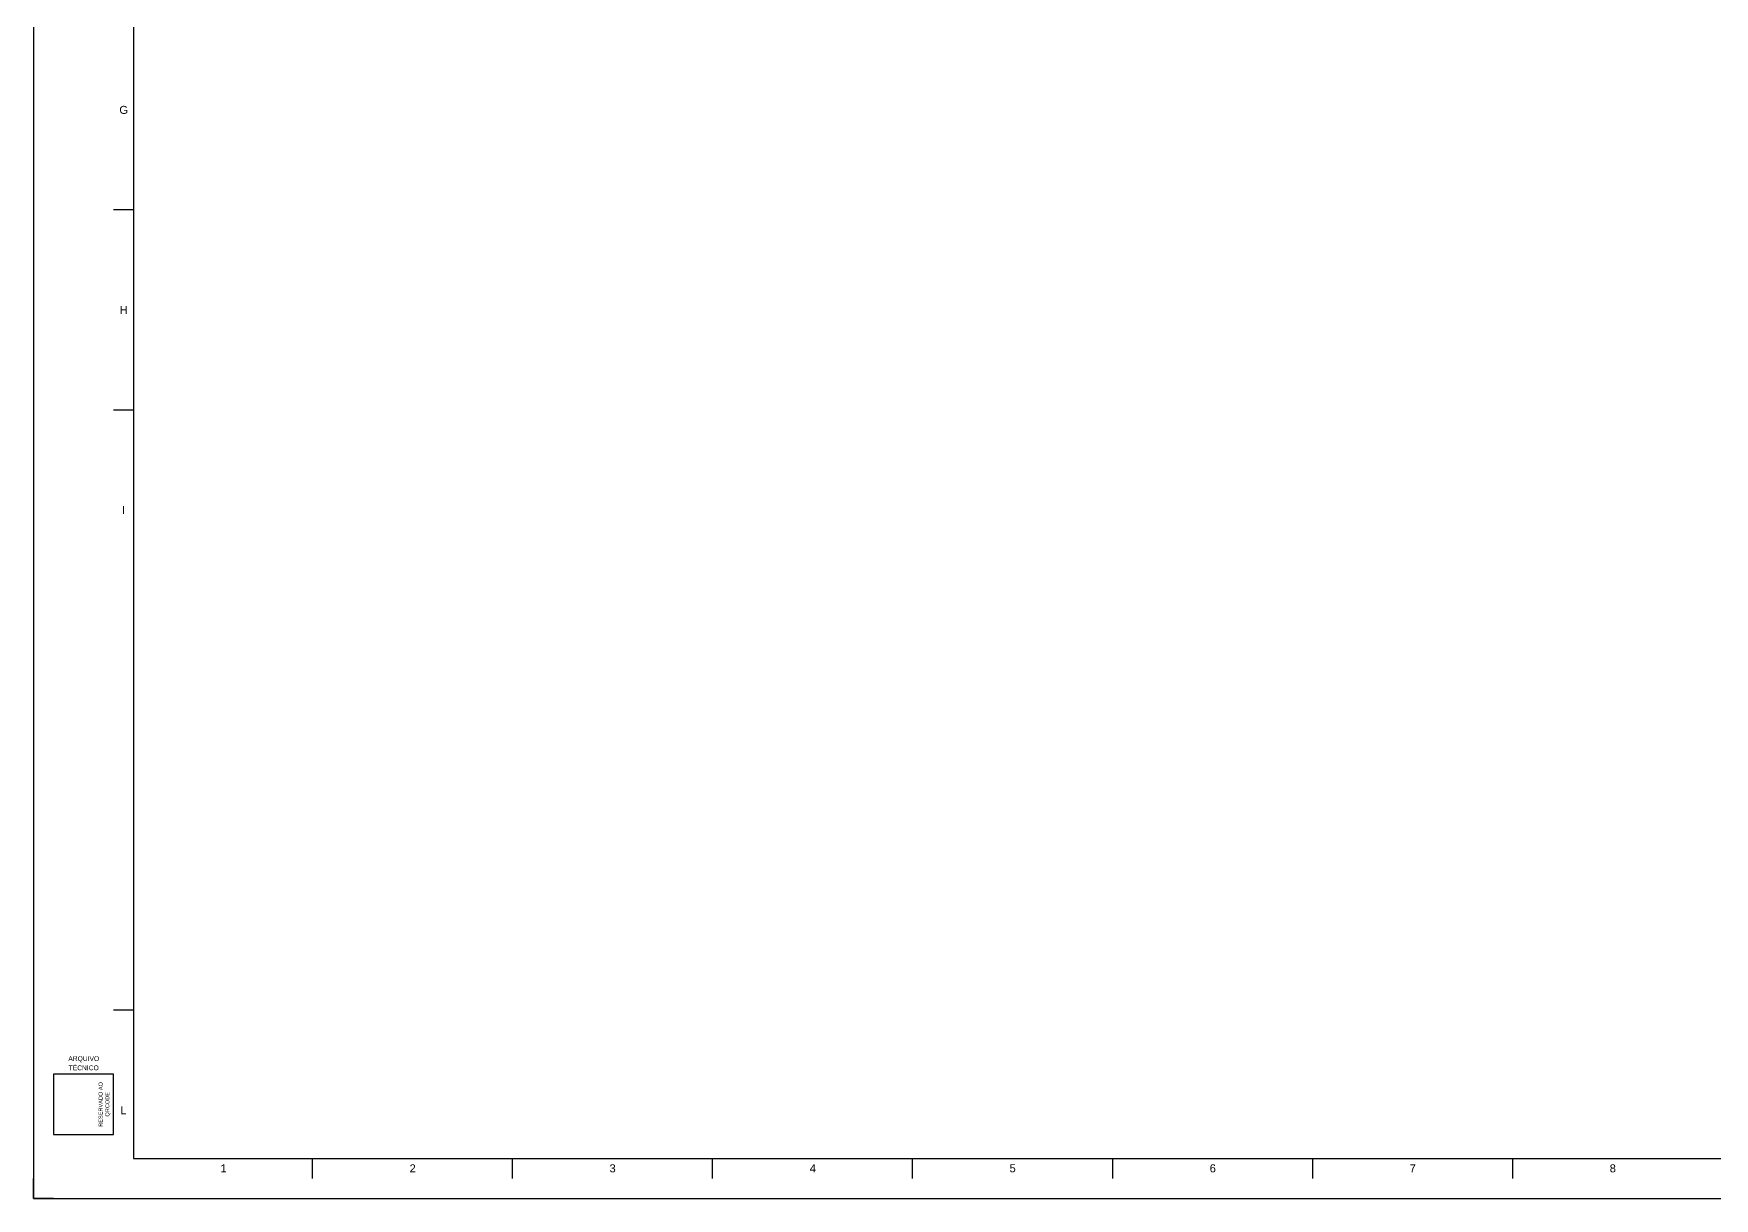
# Model space of a CAD drawing. Header units: millimetres. Extents: x 0 to 841, y 0 to 594.
# Drawn here: x 0 to 420.1, y 0 to 291.1 of the extents above; entities that cross this region are included whole.
import ezdxf

# ---------------------------------------------------------------- set-up
doc = ezdxf.new("R2010")
doc.units = ezdxf.units.MM
doc.styles.get("Standard").update_dxf_attribs({"font": 'arial.ttf'})

msp = doc.modelspace()

# ---------------------------------------------------------------- linework, layer by layer
for p, q in [((0, 594), (0, 0)), ((25, 584), (25, 10)), ((25, 247), (20, 247)), ((25, 197), (20, 197)), ((25, 47), (20, 47)), ((20, 31), (5, 31)), ((5, 31), (5, 16)), ((20, 31), (5, 31)), ((5, 31), (5, 16)), ((20, 16), (20, 31)), ((20, 16), (20, 31)), ((5, 16), (20, 16)), ((5, 16), (20, 16)), ((25, 10), (831, 10)), ((69.71, 5), (69.71, 10)), ((119.71, 5), (119.71, 10)), ((169.71, 5), (169.71, 10)), ((219.71, 5), (219.71, 10)), ((269.71, 5), (269.71, 10)), ((319.71, 5), (319.71, 10)), ((369.71, 5), (369.71, 10)), ((0, 0), (0, 5)), ((0, 0), (841, 0)), ((5, 0), (0, 0))]:
    msp.add_line(p, q)

# ---------------------------------------------------------------- texts
for s, height, p in [('G', 2, (21.43, 271)), ('H', 2, (21.49, 221)), ('I', 2, (22.11, 171)), ('ARQUIVO', 1.2, (8.67, 34.32)), ('TÉCNICO', 1.2, (8.75, 32.02)), ('L', 2, (21.67, 21)), ('1', 2, (46.68, 6.5)), ('2', 2, (93.97, 6.5)), ('3', 2, (143.94, 6.51)), ('4', 2, (193.99, 6.5)), ('5', 2, (243.93, 6.52)), ('6', 2, (293.95, 6.51)), ('7', 2, (343.93, 6.5)), ('8', 2, (393.94, 6.51))]:
    msp.add_text(s, height=height).set_placement(p)
for s, p in [('RESERVADO AO', (17.24, 17.89)), ('QRCODE', (18.92, 20.44))]:
    msp.add_text(s, height=1, rotation=90).set_placement(p)

doc.saveas('drawing.dxf')
